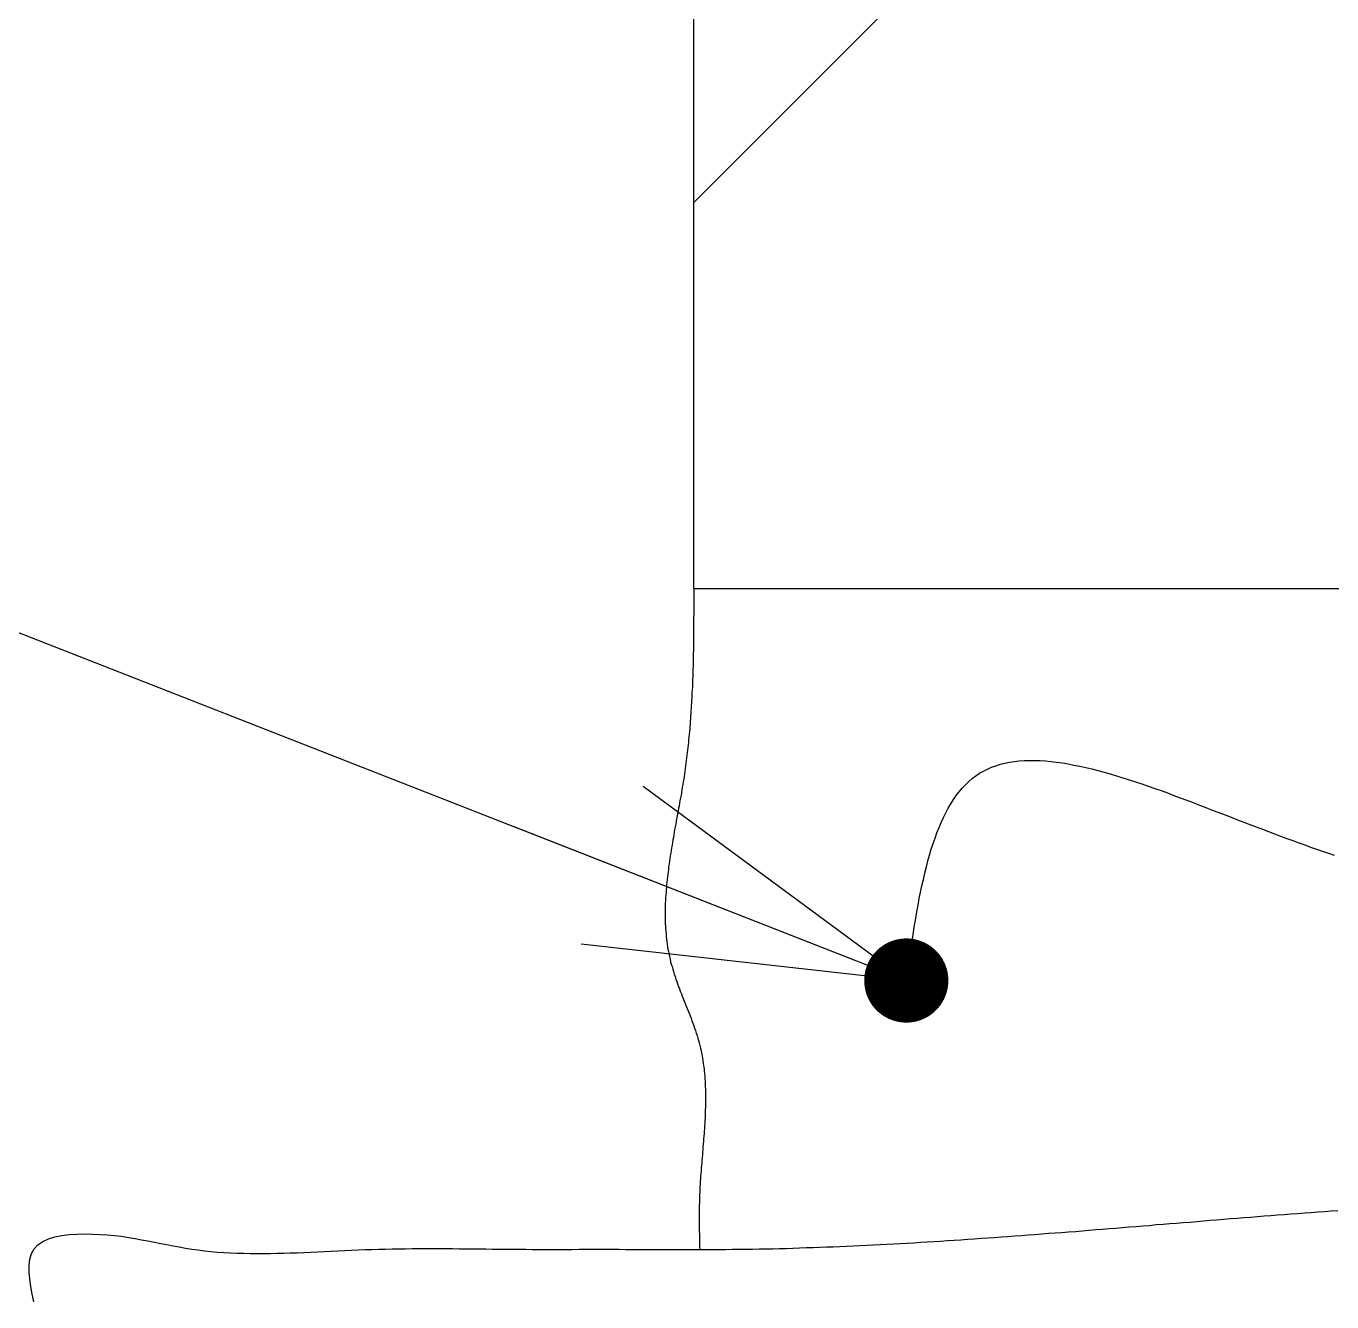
# Model space of a CAD drawing. Extents: x 443 to 1217, y -1921 to -677.
# Drawn here: x 758.74 to 766.79, y -747.15 to -739.28 of the extents above; entities that cross this region are included whole.
import ezdxf

# ---------------------------------------------------------------- set-up
doc = ezdxf.new("R2010")
doc.units = 0
doc.header["$MEASUREMENT"] = 0
doc.layers.get('0').update_dxf_attribs({"linetype": 'CONTINUOUS'})
for name, color, linetype in [('1', 7, 'CONTINUOUS'), ('3', 8, 'CONTINUOUS'), ('9', 8, 'CONTINUOUS')]:
    doc.layers.add(name, color=color, linetype=linetype)

msp = doc.modelspace()

# ---------------------------------------------------------------- linework, layer by layer
at = {"color": 8, "linetype": 'Continuous'}
msp.add_line((762.8531, -740.3717), (773.52, -729.7048), dxfattribs=at)
at = {"color": 7, "linetype": 'Continuous'}
msp.add_line((764.164, -745.1701), (752.7833, -740.7103), dxfattribs=at)
at = {"color": 0}
for q in [(762.5409, -743.9735), (761.7459, -744.2225), (762.16, -744.9454)]:
    msp.add_line((764.164, -745.1701), q, dxfattribs=at)
at = {"color": 0, "const_width": 0.2597}
msp.add_lwpolyline([(764.1835, -745.2985, 1), (764.1446, -745.0417, 1), (764.1835, -745.2985)], format="xyb", dxfattribs=at)
at = {"layer": '1', "color": 7}
for p, q in [((762.8535, -742.7523), (762.8535, -742.7686)), ((762.8535, -742.7686), (762.8535, -742.7839)), ((762.8535, -742.7839), (762.8535, -742.8002)), ((762.8535, -742.8002), (762.8535, -742.8166)), ((762.8535, -742.8166), (762.8535, -742.8318)), ((762.8535, -742.8318), (762.8535, -742.8482)), ((762.8535, -742.9125), (762.8524, -742.9277)), ((762.8535, -742.8482), (762.8535, -742.8645)), ((762.8535, -742.8645), (762.8535, -742.8798)), ((762.8535, -742.8798), (762.8535, -742.8961)), ((762.8535, -742.8961), (762.8535, -742.9125)), ((762.8524, -742.9277), (762.8524, -742.9441)), ((762.8524, -742.9441), (762.8524, -742.9604)), ((762.8524, -742.9604), (762.8524, -742.9757)), ((762.8524, -742.9757), (762.8524, -742.992)), ((762.8524, -742.992), (762.8524, -743.0084)), ((762.8524, -743.0727), (762.8513, -743.0879)), ((762.8524, -743.0084), (762.8524, -743.0247)), ((762.8524, -743.0247), (762.8524, -743.04)), ((762.8524, -743.04), (762.8524, -743.0563)), ((762.8524, -743.0563), (762.8524, -743.0727)), ((762.8513, -743.137), (762.8502, -743.1522)), ((762.8502, -743.1522), (762.8502, -743.1686)), ((762.8513, -743.0879), (762.8513, -743.1043)), ((762.8513, -743.1043), (762.8513, -743.1206)), ((762.8513, -743.1206), (762.8513, -743.137)), ((762.8491, -743.2329), (762.8481, -743.2492)), ((762.8502, -743.1849), (762.8491, -743.2002)), ((762.8491, -743.2002), (762.8491, -743.2165)), ((762.8491, -743.2165), (762.8491, -743.2329)), ((762.8502, -743.1686), (762.8502, -743.1849)), ((762.847, -743.2972), (762.8459, -743.3135)), ((762.8459, -743.3135), (762.8459, -743.3288)), ((762.8481, -743.2645), (762.847, -743.2808)), ((762.847, -743.2808), (762.847, -743.2972)), ((762.8481, -743.2492), (762.8481, -743.2645)), ((762.8437, -743.3778), (762.8426, -743.3931)), ((762.8426, -743.3931), (762.8426, -743.4094)), ((762.8448, -743.3615), (762.8437, -743.3778)), ((762.8459, -743.3288), (762.8448, -743.3451)), ((762.8448, -743.3451), (762.8448, -743.3615)), ((762.8382, -743.4737), (762.8372, -743.4901)), ((762.8393, -743.4574), (762.8382, -743.4737)), ((762.8404, -743.4421), (762.8393, -743.4574)), ((762.8415, -743.4258), (762.8404, -743.4421)), ((762.8426, -743.4094), (762.8415, -743.4258)), ((762.8328, -743.5544), (762.8317, -743.5707)), ((762.8339, -743.538), (762.8328, -743.5544)), ((762.835, -743.5228), (762.8339, -743.538)), ((762.8361, -743.5064), (762.835, -743.5228)), ((762.8372, -743.4901), (762.8361, -743.5064)), ((762.8263, -743.635), (762.8252, -743.6514)), ((762.8284, -743.6198), (762.8263, -743.635)), ((762.8295, -743.6034), (762.8284, -743.6198)), ((762.8306, -743.5871), (762.8295, -743.6034)), ((762.8317, -743.5707), (762.8306, -743.5871)), ((762.8186, -743.7168), (762.8165, -743.7331)), ((762.8208, -743.7004), (762.8186, -743.7168)), ((762.8219, -743.6841), (762.8208, -743.7004)), ((762.8241, -743.6677), (762.8219, -743.6841)), ((762.8252, -743.6514), (762.8241, -743.6677)), ((762.8088, -743.7974), (762.8077, -743.8138)), ((762.811, -743.7811), (762.8088, -743.7974)), ((762.8132, -743.7647), (762.811, -743.7811)), ((762.8154, -743.7484), (762.8132, -743.7647)), ((762.8165, -743.7331), (762.8154, -743.7484)), ((762.7979, -743.8791), (762.7957, -743.8955)), ((762.8012, -743.8628), (762.7979, -743.8791)), ((762.8034, -743.8465), (762.8012, -743.8628)), ((762.8056, -743.8301), (762.8034, -743.8465)), ((762.8077, -743.8138), (762.8056, -743.8301)), ((764.6158, -743.8922), (764.6397, -743.8781)), ((764.6397, -743.8781), (764.6648, -743.8661)), ((764.6648, -743.8661), (764.6899, -743.8541)), ((764.6899, -743.8541), (764.7171, -743.8454)), ((764.7171, -743.8454), (764.7444, -743.8366)), ((764.7444, -743.8366), (764.7716, -743.829)), ((764.7716, -743.829), (764.801, -743.8236)), ((764.801, -743.8236), (764.8304, -743.8192)), ((764.8304, -743.8192), (764.861, -743.8159)), ((764.861, -743.8159), (764.8926, -743.8138)), ((764.8926, -743.8138), (764.9242, -743.8127)), ((764.9242, -743.8127), (764.9558, -743.8127)), ((764.9558, -743.8127), (764.9896, -743.8138)), ((764.9896, -743.8138), (765.0223, -743.8159)), ((765.0223, -743.8159), (765.0571, -743.8192)), ((765.0571, -743.8192), (765.0909, -743.8236)), ((765.0909, -743.8236), (765.1269, -743.8279)), ((765.1269, -743.8279), (765.1618, -743.8345)), ((765.1618, -743.8345), (765.1977, -743.841)), ((765.1977, -743.841), (765.2348, -743.8486)), ((765.2348, -743.8486), (765.2718, -743.8563)), ((765.2718, -743.8563), (765.3089, -743.865)), ((765.3089, -743.865), (765.3459, -743.8748)), ((765.3459, -743.8748), (765.3841, -743.8846)), ((762.7859, -743.9609), (762.7827, -743.9772)), ((762.7881, -743.9445), (762.7859, -743.9609)), ((762.7914, -743.9282), (762.7881, -743.9445)), ((762.7936, -743.9118), (762.7914, -743.9282)), ((762.7957, -743.8955), (762.7936, -743.9118)), ((764.509, -743.9838), (764.5286, -743.9631)), ((764.5286, -743.9631), (764.5493, -743.9424)), ((764.5493, -743.9424), (764.57, -743.9249)), ((764.57, -743.9249), (764.5929, -743.9075)), ((764.5929, -743.9075), (764.6158, -743.8922)), ((765.3841, -743.8846), (765.4222, -743.8955)), ((765.4222, -743.8955), (765.4604, -743.9075)), ((765.4604, -743.9075), (765.4996, -743.9195)), ((765.4996, -743.9195), (765.5377, -743.9315)), ((765.5377, -743.9315), (765.577, -743.9445)), ((765.577, -743.9445), (765.6162, -743.9576)), ((765.6162, -743.9576), (765.6554, -743.9707)), ((762.7718, -744.0426), (762.7685, -744.059)), ((762.775, -744.0263), (762.7718, -744.0426)), ((762.7772, -744.0099), (762.775, -744.0263)), ((762.7805, -743.9936), (762.7772, -744.0099)), ((762.7827, -743.9772), (762.7805, -743.9936)), ((764.4555, -744.0546), (764.4719, -744.0295)), ((764.4719, -744.0295), (764.4904, -744.0056)), ((764.4904, -744.0056), (764.509, -743.9838)), ((765.6554, -743.9707), (765.6958, -743.9849)), ((765.6958, -743.9849), (765.735, -743.999)), ((765.735, -743.999), (765.7742, -744.0132)), ((765.7742, -744.0132), (765.8146, -744.0285)), ((765.8146, -744.0285), (765.8538, -744.0426)), ((765.8538, -744.0426), (765.893, -744.0579)), ((762.7576, -744.1244), (762.7543, -744.1407)), ((762.7598, -744.108), (762.7576, -744.1244)), ((762.7631, -744.0917), (762.7598, -744.108)), ((762.7663, -744.0753), (762.7631, -744.0917)), ((762.7685, -744.059), (762.7663, -744.0753)), ((764.4076, -744.1353), (764.4229, -744.108)), ((764.4229, -744.108), (764.4381, -744.0808)), ((764.4381, -744.0808), (764.4555, -744.0546)), ((765.893, -744.0579), (765.9334, -744.0731)), ((765.9334, -744.0731), (765.9726, -744.0884)), ((765.9726, -744.0884), (766.0118, -744.1036)), ((766.0118, -744.1036), (766.0511, -744.1189)), ((766.0511, -744.1189), (766.0903, -744.1342)), ((762.7456, -744.1897), (762.7423, -744.2061)), ((762.7478, -744.1734), (762.7456, -744.1897)), ((762.7511, -744.1571), (762.7478, -744.1734)), ((762.7543, -744.1407), (762.7511, -744.1571)), ((764.3662, -744.2268), (764.3793, -744.1952)), ((764.3793, -744.1952), (764.3934, -744.1647)), ((764.3934, -744.1647), (764.4076, -744.1353)), ((766.0903, -744.1342), (766.1295, -744.1483)), ((766.1295, -744.1483), (766.1677, -744.1636)), ((766.1677, -744.1636), (766.2069, -744.1788)), ((766.2069, -744.1788), (766.245, -744.193)), ((766.245, -744.193), (766.2832, -744.2083)), ((762.7304, -744.2715), (762.7282, -744.2878)), ((762.7336, -744.2551), (762.7304, -744.2715)), ((762.7358, -744.2388), (762.7336, -744.2551)), ((762.7391, -744.2224), (762.7358, -744.2388)), ((762.7423, -744.2061), (762.7391, -744.2224)), ((764.3411, -744.2922), (764.3531, -744.2584)), ((764.3531, -744.2584), (764.3662, -744.2268)), ((766.2832, -744.2083), (766.3213, -744.2224)), ((766.3213, -744.2224), (766.3595, -744.2366)), ((766.3595, -744.2366), (766.3965, -744.2508)), ((766.3965, -744.2508), (766.4347, -744.2649)), ((766.4347, -744.2649), (766.4717, -744.2791)), ((766.4717, -744.2791), (766.5099, -744.2933)), ((762.7162, -744.3521), (762.714, -744.3685)), ((762.7195, -744.3358), (762.7162, -744.3521)), ((762.7216, -744.3194), (762.7195, -744.3358)), ((762.7249, -744.3031), (762.7216, -744.3194)), ((762.7282, -744.2878), (762.7249, -744.3031)), ((764.3073, -744.3968), (764.3182, -744.3608)), ((764.3182, -744.3608), (764.3291, -744.326)), ((764.3291, -744.326), (764.3411, -744.2922)), ((766.5099, -744.2933), (766.5469, -744.3064)), ((766.5469, -744.3064), (766.584, -744.3205)), ((766.584, -744.3205), (766.621, -744.3336)), ((766.621, -744.3336), (766.657, -744.3467)), ((766.657, -744.3467), (766.6941, -744.3598)), ((766.6941, -744.3598), (766.73, -744.3717)), ((762.7042, -744.4339), (762.702, -744.4502)), ((762.7064, -744.4175), (762.7042, -744.4339)), ((762.7086, -744.4012), (762.7064, -744.4175)), ((762.7118, -744.3848), (762.7086, -744.4012)), ((762.714, -744.3685), (762.7118, -744.3848)), ((764.2877, -744.4698), (764.2975, -744.4328)), ((764.2975, -744.4328), (764.3073, -744.3968)), ((766.73, -744.3717), (766.7671, -744.3848)), ((766.7671, -744.3848), (766.803, -744.3968)), ((762.6933, -744.5145), (762.6911, -744.5309)), ((762.6955, -744.4993), (762.6933, -744.5145)), ((762.6977, -744.4829), (762.6955, -744.4993)), ((762.6988, -744.4666), (762.6977, -744.4829)), ((762.702, -744.4502), (762.6988, -744.4666)), ((764.2692, -744.5461), (764.2779, -744.508)), ((764.2779, -744.508), (764.2877, -744.4698)), ((762.6846, -744.5962), (762.6835, -744.6115)), ((762.6857, -744.5799), (762.6846, -744.5962)), ((762.6879, -744.5636), (762.6857, -744.5799)), ((762.6889, -744.5472), (762.6879, -744.5636)), ((762.6911, -744.5309), (762.6889, -744.5472)), ((764.2518, -744.6246), (764.2605, -744.5854)), ((764.2605, -744.5854), (764.2692, -744.5461)), ((762.6791, -744.6758), (762.678, -744.6922)), ((762.6802, -744.6605), (762.6791, -744.6758)), ((762.6813, -744.6442), (762.6802, -744.6605)), ((762.6824, -744.6279), (762.6813, -744.6442)), ((762.6835, -744.6115), (762.6824, -744.6279)), ((764.2365, -744.7052), (764.2441, -744.6649)), ((764.2441, -744.6649), (764.2518, -744.6246)), ((762.678, -744.7085), (762.677, -744.7238)), ((762.677, -744.7238), (762.677, -744.7401)), ((762.677, -744.7401), (762.677, -744.7565)), ((762.677, -744.7565), (762.677, -744.7717)), ((762.678, -744.6922), (762.678, -744.7085)), ((764.2223, -744.787), (764.2289, -744.7456)), ((764.2289, -744.7456), (764.2365, -744.7052)), ((762.677, -744.7717), (762.677, -744.7881)), ((762.677, -744.7881), (762.678, -744.8033)), ((762.678, -744.8033), (762.678, -744.8197)), ((762.678, -744.8197), (762.6791, -744.8349)), ((762.6791, -744.8349), (762.6802, -744.8513)), ((764.2082, -744.8709), (764.2147, -744.8284)), ((764.2147, -744.8284), (764.2223, -744.787)), ((762.6802, -744.8513), (762.6813, -744.8665)), ((762.6813, -744.8665), (762.6824, -744.8829)), ((762.6824, -744.8829), (762.6835, -744.8981)), ((762.6835, -744.8981), (762.6857, -744.9145)), ((762.6857, -744.9145), (762.6879, -744.9297)), ((762.6879, -744.9297), (762.69, -744.945)), ((764.1951, -744.9559), (764.2016, -744.9134)), ((764.2016, -744.9134), (764.2082, -744.8709)), ((762.69, -744.945), (762.6922, -744.9613)), ((762.6922, -744.9613), (762.6944, -744.9766)), ((762.6944, -744.9766), (762.6977, -744.9919)), ((762.6977, -744.9919), (762.7009, -745.0071)), ((762.7009, -745.0071), (762.7042, -745.0224)), ((764.182, -745.0409), (764.1885, -744.9984)), ((764.1885, -744.9984), (764.1951, -744.9559)), ((762.7042, -745.0224), (762.7075, -745.0387)), ((762.7075, -745.0387), (762.7107, -745.054)), ((762.7107, -745.054), (762.7151, -745.0692)), ((762.7151, -745.0692), (762.7195, -745.0845)), ((762.7195, -745.0845), (762.7238, -745.0997)), ((764.17, -745.127), (764.1766, -745.0845)), ((764.1766, -745.0845), (764.182, -745.0409)), ((762.7238, -745.0997), (762.7282, -745.115)), ((762.7282, -745.115), (762.7325, -745.1303)), ((762.7325, -745.1303), (762.738, -745.1455)), ((762.738, -745.1455), (762.7434, -745.1608)), ((762.7434, -745.1608), (762.7489, -745.176)), ((764.1646, -745.1706), (764.17, -745.127)), ((762.7489, -745.176), (762.7543, -745.1913)), ((762.7543, -745.1913), (762.7598, -745.2066)), ((762.7598, -745.2066), (762.7652, -745.2207)), ((762.7652, -745.2207), (762.7707, -745.236)), ((762.7707, -745.236), (762.7772, -745.2512)), ((762.7772, -745.2512), (762.7827, -745.2665)), ((762.7827, -745.2665), (762.7892, -745.2817)), ((762.7892, -745.2817), (762.7947, -745.297)), ((762.7947, -745.297), (762.8012, -745.3123)), ((762.8012, -745.3123), (762.8066, -745.3275)), ((762.8066, -745.3275), (762.8132, -745.3417)), ((762.8132, -745.3417), (762.8186, -745.3569)), ((762.8186, -745.3569), (762.8252, -745.3722)), ((762.8252, -745.3722), (762.8306, -745.3875)), ((762.8306, -745.3875), (762.8372, -745.4027)), ((762.8372, -745.4027), (762.8426, -745.418)), ((762.8426, -745.418), (762.8481, -745.4332)), ((762.8481, -745.4332), (762.8535, -745.4485)), ((762.8535, -745.4485), (762.859, -745.4638)), ((762.859, -745.4638), (762.8644, -745.479)), ((762.8644, -745.479), (762.8688, -745.4943)), ((762.8688, -745.4943), (762.8742, -745.5095)), ((762.8742, -745.5095), (762.8786, -745.5248)), ((762.8786, -745.5248), (762.8829, -745.54)), ((762.8829, -745.54), (762.8873, -745.5553)), ((762.8873, -745.5553), (762.8906, -745.5706)), ((762.8906, -745.5706), (762.8949, -745.5869)), ((762.8949, -745.5869), (762.8982, -745.6022)), ((762.8982, -745.6022), (762.9015, -745.6174)), ((762.9015, -745.6174), (762.9047, -745.6338)), ((762.9047, -745.6338), (762.9069, -745.649)), ((762.9069, -745.649), (762.9102, -745.6643)), ((762.9102, -745.6643), (762.9124, -745.6806)), ((762.9124, -745.6806), (762.9145, -745.6959)), ((762.9145, -745.6959), (762.9167, -745.7122)), ((762.9167, -745.7122), (762.9178, -745.7275)), ((762.9178, -745.7275), (762.92, -745.7438)), ((762.92, -745.7438), (762.9211, -745.7591)), ((762.9211, -745.7591), (762.9222, -745.7754)), ((762.9222, -745.7754), (762.9233, -745.7918)), ((762.9233, -745.7918), (762.9243, -745.807)), ((762.9243, -745.807), (762.9243, -745.8234)), ((762.9243, -745.8234), (762.9254, -745.8397)), ((762.9254, -745.8397), (762.9254, -745.8561)), ((762.9254, -745.8561), (762.9254, -745.8713)), ((762.9254, -745.8713), (762.9265, -745.8877)), ((762.9265, -745.8877), (762.9265, -745.904)), ((762.9254, -745.952), (762.9243, -745.9683)), ((762.9243, -745.9683), (762.9243, -745.9847)), ((762.9265, -745.904), (762.9254, -745.9204)), ((762.9254, -745.9204), (762.9254, -745.9356)), ((762.9254, -745.9356), (762.9254, -745.952)), ((762.9211, -746.0501), (762.92, -746.0664)), ((762.9222, -746.0337), (762.9211, -746.0501)), ((762.9233, -746.0174), (762.9222, -746.0337)), ((762.9243, -745.9847), (762.9233, -746.001)), ((762.9233, -746.001), (762.9233, -746.0174)), ((762.9156, -746.1307), (762.9145, -746.1471)), ((762.9167, -746.1155), (762.9156, -746.1307)), ((762.9178, -746.0991), (762.9167, -746.1155)), ((762.9189, -746.0828), (762.9178, -746.0991)), ((762.92, -746.0664), (762.9189, -746.0828)), ((762.9091, -746.2125), (762.908, -746.2288)), ((762.9102, -746.1961), (762.9091, -746.2125)), ((762.9113, -746.1798), (762.9102, -746.1961)), ((762.9134, -746.1634), (762.9113, -746.1798)), ((762.9145, -746.1471), (762.9134, -746.1634)), ((762.9025, -746.2942), (762.9015, -746.3105)), ((762.9036, -746.2779), (762.9025, -746.2942)), ((762.9047, -746.2615), (762.9036, -746.2779)), ((762.9069, -746.2452), (762.9047, -746.2615)), ((762.908, -746.2288), (762.9069, -746.2452)), ((762.896, -746.3759), (762.8949, -746.3923)), ((762.8971, -746.3596), (762.896, -746.3759)), ((762.8982, -746.3432), (762.8971, -746.3596)), ((762.8993, -746.3269), (762.8982, -746.3432)), ((762.9015, -746.3105), (762.8993, -746.3269)), ((762.8917, -746.4577), (762.8906, -746.474)), ((762.8927, -746.425), (762.8917, -746.4413)), ((762.8917, -746.4413), (762.8917, -746.4577)), ((762.8938, -746.4086), (762.8927, -746.425)), ((762.8949, -746.3923), (762.8938, -746.4086)), ((762.8884, -746.5383), (762.8873, -746.5547)), ((762.8895, -746.5067), (762.8884, -746.5231)), ((762.8884, -746.5231), (762.8884, -746.5383)), ((762.8906, -746.474), (762.8895, -746.4904)), ((762.8895, -746.4904), (762.8895, -746.5067)), ((762.8873, -746.5547), (762.8873, -746.571)), ((762.8873, -746.571), (762.8873, -746.5874)), ((762.8873, -746.5874), (762.8873, -746.6037)), ((762.8873, -746.6037), (762.8873, -746.6201)), ((762.8873, -746.6201), (762.8873, -746.6353)), ((762.8873, -746.6353), (762.8873, -746.6517)), ((762.8873, -746.6517), (762.8873, -746.668)), ((762.8873, -746.668), (762.8873, -746.6844)), ((762.8873, -746.6844), (762.8873, -746.7007)), ((762.8873, -746.7007), (762.8873, -746.716)), ((762.8873, -746.716), (762.8884, -746.7323)), ((762.8884, -746.7323), (762.8884, -746.7487)), ((762.8884, -746.7487), (762.8884, -746.765)), ((762.8884, -746.765), (762.8895, -746.7803)), ((762.8895, -746.7803), (762.8895, -746.7966)), ((762.8895, -746.7966), (762.8895, -746.813)), ((762.8895, -746.813), (762.8906, -746.8293))]:
    msp.add_line(p, q, dxfattribs=at)
at = {"layer": '3', "color": 3}
for p, q in [((766.3704, -746.6222), (766.4118, -746.619)), ((766.4118, -746.619), (766.4532, -746.6157)), ((766.4532, -746.6157), (766.4946, -746.6124)), ((766.4946, -746.6124), (766.536, -746.6092)), ((766.536, -746.6092), (766.5774, -746.6059)), ((766.5774, -746.6059), (766.6189, -746.6037)), ((766.6189, -746.6037), (766.6603, -746.6004)), ((766.6603, -746.6004), (766.7017, -746.5972)), ((766.7017, -746.5972), (766.7431, -746.5939)), ((766.7431, -746.5939), (766.7845, -746.5906)), ((766.7845, -746.5906), (766.8259, -746.5885)), ((765.3732, -746.7029), (765.4146, -746.6996)), ((765.4146, -746.6996), (765.456, -746.6963)), ((765.456, -746.6963), (765.4974, -746.6931)), ((765.4974, -746.6931), (765.5388, -746.6898)), ((765.5388, -746.6898), (765.5813, -746.6865)), ((765.5813, -746.6865), (765.6228, -746.6833)), ((765.6228, -746.6833), (765.6642, -746.68)), ((765.6642, -746.68), (765.7056, -746.6756)), ((765.7056, -746.6756), (765.747, -746.6724)), ((765.747, -746.6724), (765.7884, -746.6691)), ((765.7884, -746.6691), (765.8298, -746.6658)), ((765.8298, -746.6658), (765.8723, -746.6626)), ((765.8723, -746.6626), (765.9137, -746.6593)), ((765.9137, -746.6593), (765.9551, -746.656)), ((765.9551, -746.656), (765.9966, -746.6527)), ((765.9966, -746.6527), (766.038, -746.6484)), ((766.038, -746.6484), (766.0794, -746.6451)), ((766.0794, -746.6451), (766.1208, -746.6419)), ((766.1208, -746.6419), (766.1622, -746.6386)), ((766.1622, -746.6386), (766.2036, -746.6353)), ((766.2036, -746.6353), (766.2461, -746.632)), ((766.2461, -746.632), (766.2875, -746.6288)), ((766.2875, -746.6288), (766.329, -746.6255)), ((766.329, -746.6255), (766.3704, -746.6222)), ((758.8092, -746.7999), (758.8397, -746.7792)), ((758.8397, -746.7792), (758.8746, -746.7628)), ((758.8746, -746.7628), (758.9138, -746.7508)), ((758.9138, -746.7508), (758.9574, -746.7421)), ((758.9574, -746.7421), (759.0032, -746.7367)), ((759.0032, -746.7367), (759.05, -746.7334)), ((759.05, -746.7334), (759.098, -746.7323)), ((759.098, -746.7323), (759.1459, -746.7334)), ((759.1459, -746.7334), (759.1928, -746.7356)), ((759.1928, -746.7356), (759.2375, -746.7388)), ((759.2375, -746.7388), (759.2821, -746.7432)), ((759.2821, -746.7432), (759.3247, -746.7476)), ((759.3247, -746.7476), (759.3672, -746.7541)), ((759.3672, -746.7541), (759.4086, -746.7606)), ((759.4086, -746.7606), (759.4489, -746.7683)), ((759.4489, -746.7683), (759.4881, -746.7748)), ((759.4881, -746.7748), (759.5274, -746.7835)), ((764.2518, -746.7846), (764.2932, -746.7813)), ((764.2932, -746.7813), (764.3346, -746.7792)), ((764.3346, -746.7792), (764.376, -746.777)), ((764.376, -746.777), (764.4174, -746.7737)), ((764.4174, -746.7737), (764.4588, -746.7715)), ((764.4588, -746.7715), (764.5002, -746.7683)), ((764.5002, -746.7683), (764.5416, -746.7661)), ((764.5416, -746.7661), (764.5831, -746.7628)), ((764.5831, -746.7628), (764.6256, -746.7596)), ((764.6256, -746.7596), (764.667, -746.7574)), ((764.667, -746.7574), (764.7084, -746.7541)), ((764.7084, -746.7541), (764.7498, -746.7508)), ((764.7498, -746.7508), (764.7912, -746.7487)), ((764.7912, -746.7487), (764.8326, -746.7454)), ((764.8326, -746.7454), (764.874, -746.7421)), ((764.874, -746.7421), (764.9155, -746.7388)), ((764.9155, -746.7388), (764.9569, -746.7356)), ((764.9569, -746.7356), (764.9994, -746.7323)), ((764.9994, -746.7323), (765.0408, -746.729)), ((765.0408, -746.729), (765.0822, -746.7258)), ((765.0822, -746.7258), (765.1236, -746.7236)), ((765.1236, -746.7236), (765.165, -746.7203)), ((765.165, -746.7203), (765.2064, -746.717)), ((765.2064, -746.717), (765.2479, -746.7127)), ((765.2479, -746.7127), (765.2904, -746.7094)), ((765.2904, -746.7094), (765.3318, -746.7062)), ((765.3318, -746.7062), (765.3732, -746.7029)), ((758.759, -746.8882), (758.7699, -746.8544)), ((758.7699, -746.8544), (758.7863, -746.8239)), ((758.7863, -746.8239), (758.8092, -746.7999)), ((759.5274, -746.7835), (759.5666, -746.7912)), ((759.5666, -746.7912), (759.6047, -746.7988)), ((759.6047, -746.7988), (759.6429, -746.8064)), ((759.6429, -746.8064), (759.681, -746.813)), ((759.681, -746.813), (759.7203, -746.8206)), ((759.7203, -746.8206), (759.7584, -746.826)), ((759.7584, -746.826), (759.7976, -746.8315)), ((759.7976, -746.8315), (759.8369, -746.8369)), ((759.8369, -746.8369), (759.8761, -746.8413)), ((759.8761, -746.8413), (759.9153, -746.8446)), ((759.9153, -746.8446), (759.9557, -746.8467)), ((759.9557, -746.8467), (759.996, -746.8489)), ((759.996, -746.8489), (760.0363, -746.8511)), ((760.0363, -746.8511), (760.0766, -746.8522)), ((760.0766, -746.8522), (760.118, -746.8533)), ((760.118, -746.8533), (760.1584, -746.8533)), ((760.1584, -746.8533), (760.1998, -746.8533)), ((760.1998, -746.8533), (760.2412, -746.8533)), ((760.2412, -746.8533), (760.2826, -746.8522)), ((760.2826, -746.8522), (760.324, -746.8511)), ((760.324, -746.8511), (760.3654, -746.85)), ((760.3654, -746.85), (760.4079, -746.8489)), ((760.4079, -746.8489), (760.4494, -746.8467)), ((760.4494, -746.8467), (760.4919, -746.8446)), ((760.4919, -746.8446), (760.5333, -746.8435)), ((760.5333, -746.8435), (760.5758, -746.8413)), ((760.5758, -746.8413), (760.6172, -746.8391)), ((760.6172, -746.8391), (760.6597, -746.8369)), ((760.6597, -746.8369), (760.7022, -746.8348)), ((760.7022, -746.8348), (760.7436, -746.8326)), ((760.7436, -746.8326), (760.7861, -746.8315)), ((760.7861, -746.8315), (760.8275, -746.8293)), ((760.8275, -746.8293), (760.8689, -746.8282)), ((760.8689, -746.8282), (760.9114, -746.8271)), ((760.9114, -746.8271), (760.9529, -746.826)), ((760.9529, -746.826), (760.9943, -746.8249)), ((760.9943, -746.8249), (761.0357, -746.8239)), ((761.0357, -746.8239), (761.0771, -746.8239)), ((761.0771, -746.8239), (761.1185, -746.8228)), ((761.1185, -746.8228), (761.1599, -746.8228)), ((761.1599, -746.8228), (761.2013, -746.8228)), ((761.2013, -746.8228), (761.2427, -746.8228)), ((761.2427, -746.8228), (761.2831, -746.8228)), ((761.2831, -746.8228), (761.3245, -746.8228)), ((761.3245, -746.8228), (761.3659, -746.8228)), ((761.3659, -746.8228), (761.4062, -746.8239)), ((761.4062, -746.8239), (761.4476, -746.8239)), ((761.4476, -746.8239), (761.489, -746.8239)), ((761.489, -746.8239), (761.5294, -746.8249)), ((761.5294, -746.8249), (761.5708, -746.8249)), ((761.5708, -746.8249), (761.6122, -746.826)), ((761.6122, -746.826), (761.6525, -746.826)), ((761.6525, -746.826), (761.6939, -746.826)), ((761.6939, -746.826), (761.7343, -746.8271)), ((761.7343, -746.8271), (761.7757, -746.8271)), ((761.7757, -746.8271), (761.8171, -746.8271)), ((761.8171, -746.8271), (761.8574, -746.8282)), ((761.8574, -746.8282), (761.8988, -746.8282)), ((761.8988, -746.8282), (761.9402, -746.8282)), ((761.9402, -746.8282), (761.9816, -746.8282)), ((761.9816, -746.8282), (762.022, -746.8282)), ((762.022, -746.8282), (762.0634, -746.8282)), ((762.0634, -746.8282), (762.1048, -746.8282)), ((762.1048, -746.8282), (762.1462, -746.8271)), ((762.1462, -746.8271), (762.1876, -746.8271)), ((762.1876, -746.8271), (762.2279, -746.8271)), ((762.2279, -746.8271), (762.2694, -746.8271)), ((762.2694, -746.8271), (762.3108, -746.8271)), ((762.3108, -746.8271), (762.3522, -746.8271)), ((762.3522, -746.8271), (762.3936, -746.8271)), ((762.3936, -746.8271), (762.4339, -746.8282)), ((762.4339, -746.8282), (762.4753, -746.8282)), ((762.4753, -746.8282), (762.5168, -746.8282)), ((762.5168, -746.8282), (762.5582, -746.8282)), ((762.5582, -746.8282), (762.5996, -746.8282)), ((762.5996, -746.8282), (762.6399, -746.8282)), ((762.6399, -746.8282), (762.6813, -746.8282)), ((762.6813, -746.8282), (762.7227, -746.8282)), ((762.7227, -746.8282), (762.7641, -746.8293)), ((762.7641, -746.8293), (762.8045, -746.8293)), ((762.8045, -746.8293), (762.8459, -746.8293)), ((762.8459, -746.8293), (762.8873, -746.8293)), ((762.8873, -746.8293), (762.9287, -746.8282)), ((762.9287, -746.8282), (762.9701, -746.8282)), ((762.9701, -746.8282), (763.0104, -746.8282)), ((763.0104, -746.8282), (763.0519, -746.8282)), ((763.0519, -746.8282), (763.0933, -746.8271)), ((763.0933, -746.8271), (763.1347, -746.8271)), ((763.1347, -746.8271), (763.1761, -746.826)), ((763.1761, -746.826), (763.2164, -746.826)), ((763.2164, -746.826), (763.2578, -746.8249)), ((763.2578, -746.8249), (763.2992, -746.8239)), ((763.2992, -746.8239), (763.3407, -746.8239)), ((763.3407, -746.8239), (763.3821, -746.8228)), ((763.3821, -746.8228), (763.4235, -746.8217)), ((763.4235, -746.8217), (763.4649, -746.8206)), ((763.4649, -746.8206), (763.5063, -746.8184)), ((763.5063, -746.8184), (763.5477, -746.8173)), ((763.5477, -746.8173), (763.5891, -746.8162)), ((763.5891, -746.8162), (763.6306, -746.8151)), ((763.6306, -746.8151), (763.672, -746.813)), ((763.672, -746.813), (763.7123, -746.8119)), ((763.7123, -746.8119), (763.7537, -746.8097)), ((763.7537, -746.8097), (763.7951, -746.8075)), ((763.7951, -746.8075), (763.8365, -746.8064)), ((763.8365, -746.8064), (763.8779, -746.8042)), ((763.8779, -746.8042), (763.9194, -746.8021)), ((763.9194, -746.8021), (763.9608, -746.7999)), ((763.9608, -746.7999), (764.0022, -746.7977)), ((764.0022, -746.7977), (764.0447, -746.7955)), ((764.0447, -746.7955), (764.0861, -746.7933)), ((764.0861, -746.7933), (764.1275, -746.7912)), ((764.1275, -746.7912), (764.1689, -746.789)), ((764.1689, -746.789), (764.2103, -746.7868)), ((764.2103, -746.7868), (764.2518, -746.7846)), ((758.7547, -746.9263), (758.759, -746.8882)), ((758.7547, -746.9677), (758.7547, -746.9263)), ((758.759, -747.0113), (758.7547, -746.9677)), ((758.7656, -747.0571), (758.759, -747.0113)), ((758.7743, -747.1039), (758.7656, -747.0571)), ((758.7841, -747.1519), (758.7743, -747.1039))]:
    msp.add_line(p, q, dxfattribs=at)
at = {"layer": '9', "color": 2, "linetype": 'Continuous'}
msp.add_line((762.8531, -742.7521), (762.8531, -725.515), dxfattribs=at)
at = {"layer": '9', "color": 3, "linetype": 'Continuous'}
msp.add_line((762.8531, -742.7521), (773.52, -742.7521), dxfattribs=at)

doc.saveas('drawing.dxf')
